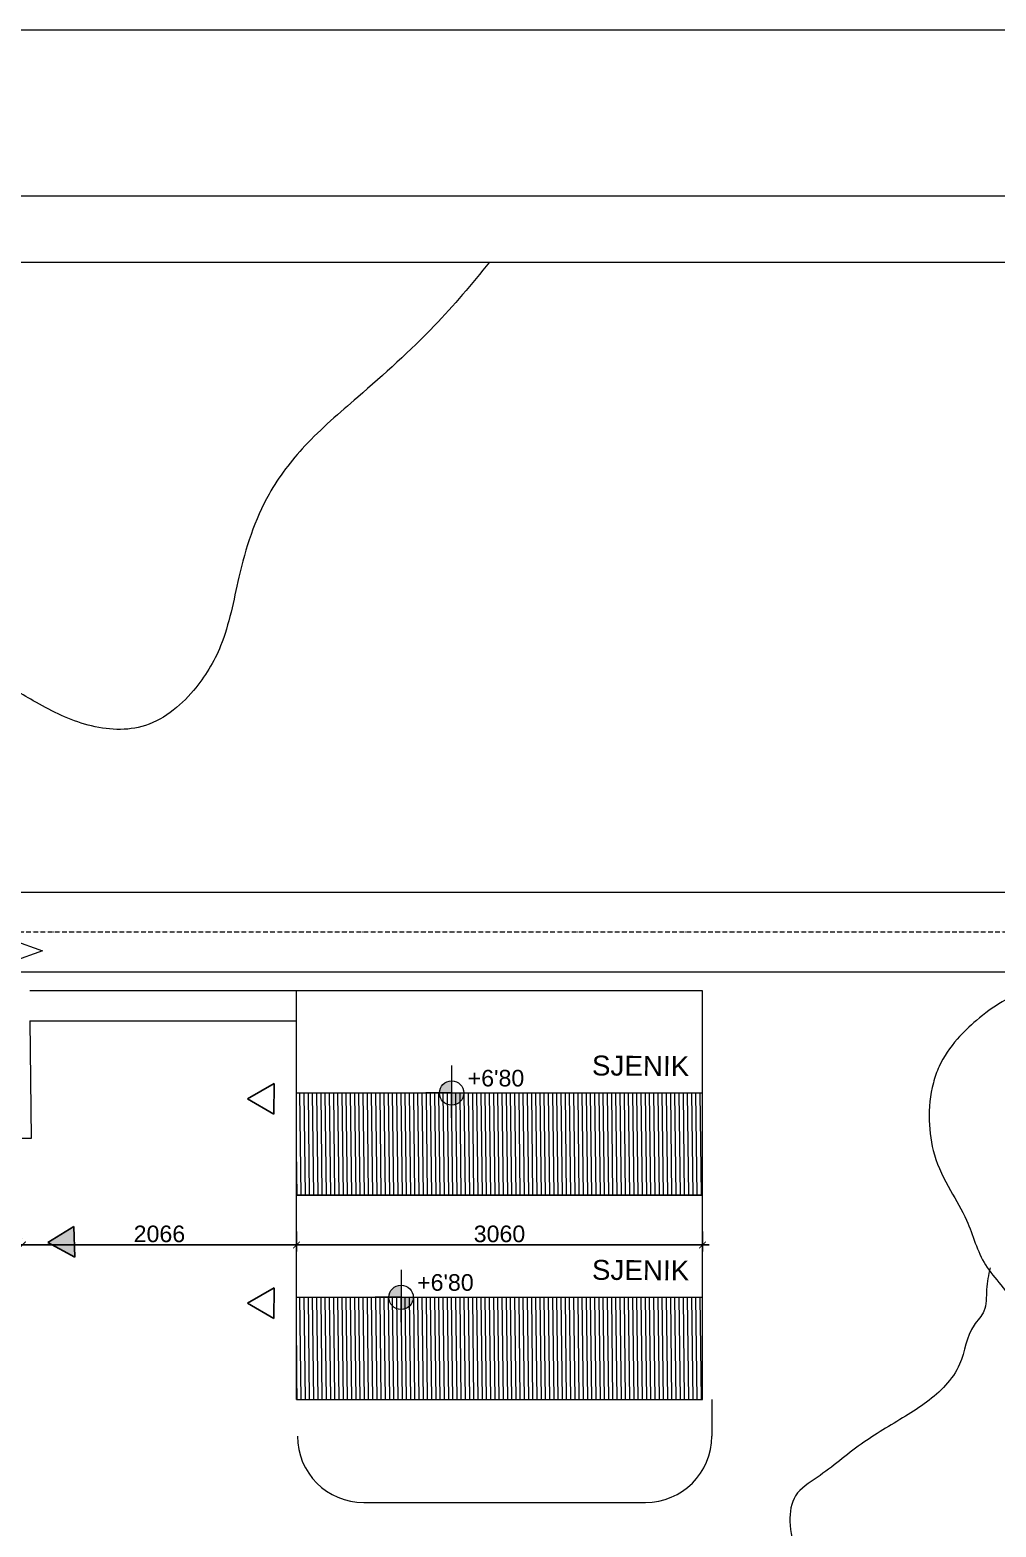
# Model space of a CAD drawing. Header units: millimetres. Extents: x 73 to 57768, y -40361 to 10065.
# Drawn here: x 28090 to 35372, y -24145 to -12861 of the extents above; entities that cross this region are included whole.
import ezdxf

# ---------------------------------------------------------------- set-up
doc = ezdxf.new("R2010")
doc.units = ezdxf.units.MM
doc.linetypes.add('ACAD_ISO10W100', pattern=[18, 12, -3, 0, -3])
for name, color, linetype, lineweight in [('debela', 20, 'Continuous', 25), ('izohipse', 33, 'Continuous', 0), ('kote', 124, 'Continuous', 5), ('kote i srafura', 9, 'Continuous', 5), ('objekti_pogled', 4, 'Continuous', 20), ('okvir', 120, 'Continuous', 13), ('shrafura', 2, 'Continuous', 5), ('SITUACIJA', 7, 'Continuous', 15), ('ulica', 71, 'Continuous', 13)]:
    doc.layers.add(name, color=color, linetype=linetype, lineweight=lineweight)
doc.layers.add('OKVIR 700X500', color=2, linetype='Continuous', lineweight=5, plot=False)
doc.layers.add('pogled', color=7, linetype='Continuous', lineweight=5, true_color=0x8db1c3)
doc.styles.add('M1_500', font='ARIAL.TTF', dxfattribs={"height": 125})
doc.dimstyles.new('M1_500', dxfattribs={"dimtxt": 15, "dimasz": 50, "dimexe": 50, "dimexo": 50, "dimgap": 20, "dimtad": 1, "dimdec": 0, "dimtxsty": 'M1_500', "dimblk": 'ARCHTICK', "dimcen": 2.5, "dimdle": 50, "dimadec": 0, "dimazin": 0, "dimtfac": 1, "dimtdec": 0, "dimtmove": 0, "dimatfit": 3, "dimfxl": 1, "dimarcsym": 0})

# ---------------------------------------------------------------- blocks, each defined once
blk = doc.blocks.new('HOR.KOTA')
h = blk.add_hatch(color=256)
h.paths.add_polyline_path([(-92, 0), (0, 0), (0, 92, 0.4142136)])
h.paths.add_polyline_path([(92, 0), (0, 0), (0, -92, 0.4142136)])
blk.add_lwpolyline([(0, 207.8), (0, -187.8), (0, 0), (-194.8, 0), (521.6, 0)])
blk.add_circle((0, 0), 92)
blk = doc.blocks.new('_ArchTick')
at = {"layer": 'kote', "color": 0, "const_width": 0.15}
blk.add_lwpolyline([(-0.5, -0.5), (0.5, 0.5)], dxfattribs=at)
blk = doc.blocks.new('*D301')
at = {"layer": 'Defpoints', "color": 0}
for p in [(30099, -21867), (33159, -21867), (30099, -22019)]:
    blk.add_point(p, dxfattribs=at)
at = {"layer": 'kote i srafura', "color": 0, "lineweight": -2}
for p, q in [((30099, -21917), (30099, -22069)), ((33159, -21917), (33159, -22069)), ((33209, -22019), (30049, -22019))]:
    blk.add_line(p, q, dxfattribs=at)
at = {"layer": 'kote i srafura', "color": 0, "lineweight": -2, "xscale": 50, "yscale": 50, "zscale": 50, "rotation": 180}
blk.add_blockref('_ArchTick', (30099, -22019), dxfattribs=at)
at = {"layer": 'kote i srafura', "color": 0, "lineweight": -2, "xscale": 50, "yscale": 50, "zscale": 50}
blk.add_blockref('_ArchTick', (33159, -22019), dxfattribs=at)
at = {"layer": 'kote i srafura', "color": 0, "insert": (31629, -21936), "char_height": 125, "attachment_point": 5, "style": 'M1_500'}
blk.add_mtext('3060', dxfattribs=at)
blk = doc.blocks.new('*D302')
at = {"layer": 'Defpoints', "color": 0}
for p in [(30099, -21867), (28033, -22019), (28033, -22019)]:
    blk.add_point(p, dxfattribs=at)
at = {"layer": 'kote i srafura', "color": 0, "lineweight": -2}
for p, q in [((28033, -21969), (28033, -21969)), ((30099, -21917), (30099, -22069)), ((30149, -22019), (27983, -22019))]:
    blk.add_line(p, q, dxfattribs=at)
at = {"layer": 'kote i srafura', "color": 0, "lineweight": -2, "xscale": 50, "yscale": 50, "zscale": 50, "rotation": 180}
blk.add_blockref('_ArchTick', (28033, -22019), dxfattribs=at)
at = {"layer": 'kote i srafura', "color": 0, "lineweight": -2, "xscale": 50, "yscale": 50, "zscale": 50}
blk.add_blockref('_ArchTick', (30099, -22019), dxfattribs=at)
at = {"layer": 'kote i srafura', "color": 0, "insert": (29066, -21936), "char_height": 125, "attachment_point": 5, "style": 'M1_500'}
blk.add_mtext('2066', dxfattribs=at)

msp = doc.modelspace()

# ---------------------------------------------------------------- hatches: boundary and pattern name
at = {"layer": 'ulica'}
msp.add_hatch(color=256, dxfattribs=at).paths.add_polyline_path([(28421.26, -21880.338), (28225.26, -22000.416), (28427.251, -22110.118)])

# ---------------------------------------------------------------- linework, layer by layer
at = {"layer": 'debela', "ltscale": 50}
for p, q in [((29730.714, -20916.233), (29930.709, -20802.935)), ((29930.709, -20802.935), (29928.83, -21032.785)), ((29928.83, -21032.785), (29730.714, -20916.233)), ((28225.26, -22000.416), (28421.26, -21880.338)), ((28421.26, -21880.338), (28427.251, -22110.118)), ((28427.251, -22110.118), (28225.26, -22000.416)), ((29730.714, -22456.233), (29930.709, -22342.935)), ((29930.709, -22342.935), (29928.83, -22572.785)), ((29928.83, -22572.785), (29730.714, -22456.233))]:
    msp.add_line(p, q, dxfattribs=at)
at = {"layer": 'izohipse'}
for points, knots in [([(31552.658, -14611.212), (31420.83, -14776.479), (31114.816, -15139.123), (30624.928, -15577.055), (30170.84, -15961.941), (29828.9, -16406.995), (29662.362, -16940.49), (29570.984, -17469.488), (29328.02, -17874.589), (28964.259, -18166.938), (28491.41, -18117.618), (28135.731, -17936.146), (27864.038, -17762.724), (27597.524, -17733.822), (27382.303, -17839.33), (27249.186, -18043.595), (27228.778, -18269.817), (27364.939, -18409.745), (27486.826, -18602.639), (27473.731, -18918.232), (27438.892, -19242.657), (27503.343, -19600.503), (27438.959, -19974.576), (27418.35, -20370.876), (27166.162, -20566.292), (27192.512, -20752.482), (27015.404, -21021.515), (26895.607, -21494.791), (26650.554, -22047.512), (26591.382, -22702.315), (26472.545, -23244.884), (26316.317, -23813.098), (26020.049, -24274.004), (25454.65, -24705.004), (24750.688, -24745.829), (24204.551, -24839.863), (23667.654, -24825.325), (23063.979, -24661.936), (22497.122, -24184.898), (22063.432, -23818.746), (21708.558, -23483.893), (21618.028, -23071.401), (21482.217, -22717.178), (21280.393, -22427.975), (20949.482, -22291.497), (20523.398, -22316.36), (20222.206, -22639.348), (19982.945, -23036.895), (19641.817, -23453.887), (19121.028, -23810.068), (18536.361, -23906.042), (18036.829, -23959.869), (17576.435, -24284.347), (16718.101, -24662.777), (15646.125, -25317.041), (14555.656, -26080.59), (13735.113, -26727.858), (12928.674, -27239.254), (12117.658, -27817.375), (11367.021, -28349.879), (10773.139, -28841.699), (10339.452, -29116.535), (10025.115, -29401.674), (9851.675, -29691.285), (9886.827, -29934.985), (10043.242, -30061.93), (10191.481, -30185.534), (10374.003, -30294.494), (10678.05, -30273.874), (11155.611, -30422.673), (12000.061, -30438.839), (13118.723, -30470.669), (14283.346, -30938.127), (15504.821, -31189.476), (16723.064, -31335.263), (17772.226, -31295.286), (18560.239, -31297.302), (18999.755, -30973.406), (19157.86, -30650.474), (19140.673, -30272.846), (19512.528, -29973.233), (19570.418, -29356.6), (19990.032, -28764.146), (20599.055, -28424.928), (21180.026, -28534.5), (21599.127, -28734.457), (21971.696, -29140.61), (22495.106, -29561.431), (22920.548, -30192.749), (23197.676, -30825.804), (23298.836, -31414.579), (22961.837, -31797.743), (22682.787, -32211.951), (21995.155, -32467.046), (21600.046, -33215.664), (20787.457, -33458.934), (20348.834, -33917.282), (19934.131, -34182.154), (19674.357, -34418.8), (19653.762, -34612.126), (19648.192, -34664.41)], [1902.185586092, 1902.185586092, 1902.185586092, 1902.185586092, 2535.478865733, 3326.136759988, 3868.378857404, 4320.046193245, 4987.213417012, 5522.338760794, 5914.839012841, 6391.108266733, 6822.645896536, 7246.975686639, 7595.578255472, 7771.269860183, 8028.737500146, 8264.352474542, 8488.275556595, 8635.433224557, 8830.246792861, 9158.693728974, 9541.917275824, 9817.331414245, 10232.129441314, 10685.917417388, 10943.236498762, 11070.866688419, 11207.194921168, 11878.622547052, 12536.457491559, 13000.218324331, 13837.615038629, 14204.756272194, 14759.69261974, 15455.388081298, 16240.754516593, 16819.966193679, 17120.468012225, 17847.473125978, 18640.873615775, 19307.147296566, 19569.304391797, 20077.443339248, 20522.090091597, 20712.155059774, 21116.932051515, 21535.085295779, 21903.578967741, 22377.25955994, 22942.344581687, 23504.511189304, 24223.00461876, 24702.535186227, 24974.16213211, 25889.648136055, 27517.119531309, 28727.870442855, 29884.298544745, 30648.632328923, 31590.562433206, 32872.136722674, 33408.390676304, 33901.583096425, 34408.152948383, 34677.772732245, 34872.925356042, 35085.304737853, 35256.083852745, 35461.372366219, 35698.283448353, 36143.042801049, 36948.540227965, 38218.385806489, 39469.445355973, 40670.655840172, 41960.044865174, 43121.041673659, 43866.651355711, 44217.808700648, 44708.642631215, 44873.706646569, 45316.100418817, 45971.009675968, 46651.384742852, 47436.497189203, 47887.841193164, 48373.983650545, 48804.701078197, 49525.480331203, 50386.709217475, 51034.588549244, 51648.278692789, 51988.466148707, 52511.777095073, 53125.296673135, 54078.906157603, 54851.731508578, 55548.422638166, 55937.588402504, 56356.560352211, 56511.871472351, 56511.871472351, 56511.871472351, 56511.871472351]), ([(37974.556, -17611.212), (37980.787, -17641.907), (38021.072, -17858.71), (38048.589, -18225.672), (37652.99, -18501.238), (37376.861, -18856.902), (36968.268, -18948.245), (36575.547, -19049.562), (36214.802, -19108.823), (35883.412, -19284.913), (35803.247, -19488.28), (35800.073, -19630.197), (35898.423, -19720.957), (35961.275, -19843.401), (35864.042, -19981.499), (35668.06, -20065.785), (35434.086, -20164.607), (35230.546, -20314.754), (35064.144, -20472.843), (34951.778, -20634.411), (34878.901, -20844.96), (34857.315, -21072.991), (34896.005, -21354.843), (35018.396, -21599.226), (35179.043, -21858.693), (35243.001, -22130.675), (35473.997, -22385.43), (35646.588, -22696.319), (35944.738, -23085.732), (36155.738, -23493.313), (36353.756, -23744.541), (36429.137, -23840.178)], [6579.682222398, 6579.682222398, 6579.682222398, 6579.682222398, 6670.459200634, 7212.125572448, 7547.357528966, 8037.597527085, 8532.56992731, 8744.486769813, 9258.409113046, 9650.818188472, 9763.059205032, 9908.477901721, 10037.215376977, 10155.850754129, 10278.698548349, 10483.647572598, 10797.260690788, 11036.375886183, 11237.556635634, 11485.193882599, 11616.6510926, 11902.530133863, 12163.627648255, 12459.309916332, 12713.372648579, 13079.636320032, 13268.638130257, 13732.39284928, 14143.405334461, 14736.862115316, 15101.640414719, 15101.640414719, 15101.640414719, 15101.640414719])]:
    msp.add_open_spline(points, degree=3, knots=knots, dxfattribs=at)
for points in [[(35326.682, -22191.585), (35300.297, -22354.251), (35280.468, -22517.449), (35205.876, -22623.47), (35096.219, -22917.821), (34990.787, -23076.699), (34688.147, -23309.262), (34354.057, -23520.418), (34023.599, -23770.502), (33860.586, -23908.908), (33818.432, -24103.257), (33879.592, -24325.758), (34085.157, -24476.572), (34288.598, -24572.17), (34568.941, -24614.672), (34933.988, -24670.633), (35233.469, -24721.278), (35364.973, -24890.151), (35277.985, -25067.681), (35018.561, -25092.797), (34658.822, -24971.345), (34330.805, -24865.648), (34059.674, -24790.932), (33906.403, -24890.575), (33791.596, -25085.626), (33853.648, -25296.888), (33919.426, -25625.238), (33928.422, -25857.698), (33971.304, -26095.064), (34088.245, -26625.576), (34140.571, -27002.275), (34125.018, -27194.14), (34060.138, -27313.033), (33926.657, -27426.365), (33743.85, -27466.725), (33627.033, -27374.488), (33482.775, -27280.025), (33359.293, -27270.015), (33219.479, -27120.735), (32766.654, -26573.623), (32303.356, -26120.664), (31776.042, -25981.355), (31431.924, -25967.255), (31164.573, -26028.351), (30301.128, -26069.405), (29917.349, -26203.831), (29529.127, -26393.076), (29278.107, -26593.444), (29129.795, -26719.368), (28600.647, -26773.037), (28099.781, -26968.107), (27675.62, -27430.333), (27429.433, -27741.45), (27326.542, -27972.012), (27017.308, -28209.044), (26766.289, -28409.411), (26329.851, -28511.98), (25870.734, -28516.256), (24871.375, -28407.655), (24393.776, -28506.887), (24110.872, -28759.848), (24099.763, -28896.895), (24182.862, -29234.704), (24386.358, -29615.526), (24576.998, -29989.643), (24632.657, -30325.228), (24731.699, -30636.74), (24868.958, -31158.271), (24853.119, -31864.511), (24751.967, -32601.227), (24630.658, -33243.847), (24451.239, -33753.502), (24241.769, -34122.774), (23867.656, -34478.699), (23401.02, -34748.132), (23099.563, -34889.231)], [(36508.756, -22761.596), (36758.817, -23068.053), (37199.673, -23685.352), (37584.51, -24312.214), (37795.456, -24808.247), (37898.42, -25228.669), (37898.145, -25513.726), (37786.29, -25766.932), (37513.494, -25893.06), (37185.642, -26130.827), (37022.911, -26448.327), (36963.806, -26753.703), (36990.209, -27132.148), (37085.258, -27367.917), (37264.613, -27690.341), (37550.674, -28115.642), (37831.185, -28457.67), (37985.354, -28814.574), (38068.144, -29060.752), (38055.287, -29219.354), (37978.054, -29327.125), (37775.144, -29436.112), (37609.933, -29502.541), (37403.947, -29508.65), (37133.391, -29603.36), (36788.871, -29769.287), (36655.251, -30009.325), (36581.095, -30219.974), (36534.534, -30512.682), (36475.393, -30678.936), (36357.886, -31129.259), (36143.36, -31522.383), (35938.016, -31802.22), (35803.157, -31916.723), (35590.815, -31992.123), (35501.436, -32076.485), (35443.818, -32108.457), (35334.483, -32099.594), (35089.696, -31951.501), (34971.25, -31941.9), (34939.49, -31994.289), (34950.335, -32086.775), (34996.666, -32420.316), (34927.68, -33539.665), (34955.804, -34165.696), (35072.862, -34671.337), (35270.243, -35160.937), (35552.094, -35863.946)], [(36429.137, -23840.178), (36650.193, -24115.653), (37006.772, -24503.421), (37231.39, -24923.555), (37355.113, -25353.189), (37337.773, -25567.101), (37219.337, -25787.172), (36990.154, -25955.202), (36745.941, -26308.623), (36607.449, -26598.841), (36566.464, -26929.26), (36637.503, -27293.882), (36968.245, -27823.1), (37168.51, -28202.049), (37266.542, -28410.959), (37249.201, -28624.871), (37135.39, -28787.899), (36729.101, -29013.345), (36189.291, -29113.131), (35742.483, -29306.584), (35498.71, -29650.105), (35533.102, -30112.237), (35615.701, -30334.25), (35597.205, -30562.423), (35419.349, -30806.386), (34823.01, -31221.204), (34395.914, -31703.345), (34176.787, -32101.862), (33973.628, -32463.257), (33737.913, -32889.138), (33663.118, -33457.255), (33759.243, -33866.973), (33876.736, -34554.445), (34040.026, -35199.28), (34105.47, -35638.204), (34190.328, -35989.481)]]:
    msp.add_spline(points, degree=3, dxfattribs=at)
at = {"layer": 'kote i srafura'}
msp.add_line((30098.938, -20103.396), (28090.148, -20103.396), dxfattribs=at)
at = {"layer": 'objekti_pogled'}
for points in [[(30098.938, -21643.396), (30098.938, -20103.396)], [(33158.938, -21643.396), (33158.938, -20103.396), (30098.938, -20103.396)], [(30098.938, -20873.396), (33039.153, -20873.396), (33158.938, -20873.396)], [(30098.938, -23183.396), (30098.938, -21643.396)], [(33158.938, -23183.396), (33158.938, -21643.396), (30098.938, -21643.396)], [(30098.938, -21643.396), (33158.938, -21643.396)], [(30098.938, -22413.396), (33039.153, -22413.396), (33158.938, -22413.396)], [(30098.938, -23183.396), (33158.938, -23183.396)]]:
    msp.add_lwpolyline(points, dxfattribs=at)
at = {"layer": 'okvir'}
msp.add_line((20073.083, -12861.212), (41073.083, -12861.212), dxfattribs=at)
msp.add_lwpolyline([(4847.054, -14111.212), (39847.054, -14111.212), (39847.054, -39111.212), (4847.054, -39111.212), (4847.054, -14111.212)], dxfattribs=at)
at = {"layer": 'OKVIR 700X500'}
msp.add_lwpolyline([(4847.054, -14111.212), (39847.054, -14111.212), (39847.054, -39111.212), (4847.054, -39111.212), (4847.054, -14111.212)], dxfattribs=at)
msp.add_lwpolyline([(4847.054, -14111.212), (39847.054, -14111.212), (39847.054, -39111.212), (4847.054, -39111.212), (4847.054, -14111.212)], dxfattribs=at)
at = {"layer": 'pogled'}
msp.add_lwpolyline([(5347.054, -14611.212), (39347.054, -14611.212), (39347.054, -38611.212), (5347.054, -38611.212)], close=True, dxfattribs=at)
msp.add_lwpolyline([(27961.318, -19722.676), (28183.994, -19802.676), (27961.318, -19882.676)], dxfattribs=at)
at = {"layer": 'shrafura'}
for p, q in [((30134.876, -21643.396), (30125.276, -20873.396)), ((30166.629, -21643.396), (30157.029, -20873.396)), ((30198.381, -21643.396), (30188.781, -20873.396)), ((30230.134, -21643.396), (30220.534, -20873.396)), ((30261.886, -21643.396), (30252.286, -20873.396)), ((30293.639, -21643.396), (30284.039, -20873.396)), ((30325.391, -21643.396), (30315.791, -20873.396)), ((30357.143, -21643.396), (30347.544, -20873.396)), ((30388.896, -21643.396), (30379.296, -20873.396)), ((30420.648, -21643.396), (30411.049, -20873.396)), ((30452.401, -21643.396), (30442.801, -20873.396)), ((30484.153, -21643.396), (30474.554, -20873.396)), ((30515.906, -21643.396), (30506.306, -20873.396)), ((30547.658, -21643.396), (30538.058, -20873.396)), ((30579.411, -21643.396), (30569.811, -20873.396)), ((30611.163, -21643.396), (30601.563, -20873.396)), ((30642.916, -21643.396), (30633.316, -20873.396)), ((30674.668, -21643.396), (30665.068, -20873.396)), ((30706.421, -21643.396), (30696.821, -20873.396)), ((30738.173, -21643.396), (30728.573, -20873.396)), ((30769.926, -21643.396), (30760.326, -20873.396)), ((30801.678, -21643.396), (30792.078, -20873.396)), ((30833.43, -21643.396), (30823.831, -20873.396)), ((30865.183, -21643.396), (30855.583, -20873.396)), ((30896.935, -21643.396), (30887.336, -20873.396)), ((30928.688, -21643.396), (30919.088, -20873.396)), ((30960.44, -21643.396), (30950.841, -20873.396)), ((30992.193, -21643.396), (30982.593, -20873.396)), ((31023.945, -21643.396), (31014.345, -20873.396)), ((31055.698, -21643.396), (31046.098, -20873.396)), ((31087.45, -21643.396), (31077.85, -20873.396)), ((31119.203, -21643.396), (31109.603, -20873.396)), ((31150.955, -21643.396), (31141.355, -20873.396)), ((31182.708, -21643.396), (31173.108, -20873.396)), ((31214.46, -21643.396), (31204.86, -20873.396)), ((31246.213, -21643.396), (31236.613, -20873.396)), ((31277.965, -21643.396), (31268.365, -20873.396)), ((31309.717, -21643.396), (31300.118, -20873.396)), ((31341.47, -21643.396), (31331.87, -20873.396)), ((31373.222, -21643.396), (31363.623, -20873.396)), ((31404.975, -21643.396), (31395.375, -20873.396)), ((31436.727, -21643.396), (31427.128, -20873.396)), ((31468.48, -21643.396), (31458.88, -20873.396)), ((31500.232, -21643.396), (31490.633, -20873.396)), ((31531.985, -21643.396), (31522.385, -20873.396)), ((31563.737, -21643.396), (31554.137, -20873.396)), ((31595.49, -21643.396), (31585.89, -20873.396)), ((31627.242, -21643.396), (31617.642, -20873.396)), ((31658.995, -21643.396), (31649.395, -20873.396)), ((31690.747, -21643.396), (31681.147, -20873.396)), ((31722.5, -21643.396), (31712.9, -20873.396)), ((31754.252, -21643.396), (31744.652, -20873.396)), ((31786.004, -21643.396), (31776.405, -20873.396)), ((31817.757, -21643.396), (31808.157, -20873.396)), ((31849.509, -21643.396), (31839.91, -20873.396)), ((31881.262, -21643.396), (31871.662, -20873.396)), ((31913.014, -21643.396), (31903.415, -20873.396)), ((31944.767, -21643.396), (31935.167, -20873.396)), ((31976.519, -21643.396), (31966.92, -20873.396)), ((32008.272, -21643.396), (31998.672, -20873.396)), ((32040.024, -21643.396), (32030.424, -20873.396)), ((32071.777, -21643.396), (32062.177, -20873.396)), ((32103.529, -21643.396), (32093.929, -20873.396)), ((32135.282, -21643.396), (32125.682, -20873.396)), ((32167.034, -21643.396), (32157.434, -20873.396)), ((32198.787, -21643.396), (32189.187, -20873.396)), ((32230.539, -21643.396), (32220.939, -20873.396)), ((32262.291, -21643.396), (32252.692, -20873.396)), ((32294.044, -21643.396), (32284.444, -20873.396)), ((32325.796, -21643.396), (32316.197, -20873.396)), ((32357.549, -21643.396), (32347.949, -20873.396)), ((32389.301, -21643.396), (32379.702, -20873.396)), ((32421.054, -21643.396), (32411.454, -20873.396)), ((32452.806, -21643.396), (32443.207, -20873.396)), ((32484.559, -21643.396), (32474.959, -20873.396)), ((32516.311, -21643.396), (32506.711, -20873.396)), ((32548.064, -21643.396), (32538.464, -20873.396)), ((32579.816, -21643.396), (32570.216, -20873.396)), ((32611.569, -21643.396), (32601.969, -20873.396)), ((32643.321, -21643.396), (32633.721, -20873.396)), ((32675.074, -21643.396), (32665.474, -20873.396)), ((32706.826, -21643.396), (32697.226, -20873.396)), ((32738.579, -21643.396), (32728.979, -20873.396)), ((32770.331, -21643.396), (32760.731, -20873.396)), ((32802.083, -21643.396), (32792.484, -20873.396)), ((32833.836, -21643.396), (32824.236, -20873.396)), ((32865.588, -21643.396), (32855.989, -20873.396)), ((32897.341, -21643.396), (32887.741, -20873.396)), ((32929.093, -21643.396), (32919.494, -20873.396)), ((32960.846, -21643.396), (32951.246, -20873.396)), ((32992.598, -21643.396), (32982.998, -20873.396)), ((33024.351, -21643.396), (33014.751, -20873.396)), ((33056.103, -21643.396), (33046.503, -20873.396)), ((33087.856, -21643.396), (33078.256, -20873.396)), ((33119.608, -21643.396), (33110.008, -20873.396)), ((33151.361, -21643.396), (33141.761, -20873.396)), ((30103.124, -21643.396), (30098.938, -21307.642)), ((30134.876, -23183.396), (30125.276, -22413.396)), ((30166.629, -23183.396), (30157.029, -22413.396)), ((30198.381, -23183.396), (30188.781, -22413.396)), ((30230.134, -23183.396), (30220.534, -22413.396)), ((30261.886, -23183.396), (30252.286, -22413.396)), ((30293.639, -23183.396), (30284.039, -22413.396)), ((30325.391, -23183.396), (30315.791, -22413.396)), ((30357.143, -23183.396), (30347.544, -22413.396)), ((30388.896, -23183.396), (30379.296, -22413.396)), ((30420.648, -23183.396), (30411.049, -22413.396)), ((30452.401, -23183.396), (30442.801, -22413.396)), ((30484.153, -23183.396), (30474.554, -22413.396)), ((30515.906, -23183.396), (30506.306, -22413.396)), ((30547.658, -23183.396), (30538.058, -22413.396)), ((30579.411, -23183.396), (30569.811, -22413.396)), ((30611.163, -23183.396), (30601.563, -22413.396)), ((30642.916, -23183.396), (30633.316, -22413.396)), ((30674.668, -23183.396), (30665.068, -22413.396)), ((30706.421, -23183.396), (30696.821, -22413.396)), ((30738.173, -23183.396), (30728.573, -22413.396)), ((30769.926, -23183.396), (30760.326, -22413.396)), ((30801.678, -23183.396), (30792.078, -22413.396)), ((30833.43, -23183.396), (30823.831, -22413.396)), ((30865.183, -23183.396), (30855.583, -22413.396)), ((30896.935, -23183.396), (30887.336, -22413.396)), ((30928.688, -23183.396), (30919.088, -22413.396)), ((30960.44, -23183.396), (30950.841, -22413.396)), ((30992.193, -23183.396), (30982.593, -22413.396)), ((31023.945, -23183.396), (31014.345, -22413.396)), ((31055.698, -23183.396), (31046.098, -22413.396)), ((31087.45, -23183.396), (31077.85, -22413.396)), ((31119.203, -23183.396), (31109.603, -22413.396)), ((31150.955, -23183.396), (31141.355, -22413.396)), ((31182.708, -23183.396), (31173.108, -22413.396)), ((31214.46, -23183.396), (31204.86, -22413.396)), ((31246.213, -23183.396), (31236.613, -22413.396)), ((31277.965, -23183.396), (31268.365, -22413.396)), ((31309.717, -23183.396), (31300.118, -22413.396)), ((31341.47, -23183.396), (31331.87, -22413.396)), ((31373.222, -23183.396), (31363.623, -22413.396)), ((31404.975, -23183.396), (31395.375, -22413.396)), ((31436.727, -23183.396), (31427.128, -22413.396)), ((31468.48, -23183.396), (31458.88, -22413.396)), ((31500.232, -23183.396), (31490.633, -22413.396)), ((31531.985, -23183.396), (31522.385, -22413.396)), ((31563.737, -23183.396), (31554.137, -22413.396)), ((31595.49, -23183.396), (31585.89, -22413.396)), ((31627.242, -23183.396), (31617.642, -22413.396)), ((31658.995, -23183.396), (31649.395, -22413.396)), ((31690.747, -23183.396), (31681.147, -22413.396)), ((31722.5, -23183.396), (31712.9, -22413.396)), ((31754.252, -23183.396), (31744.652, -22413.396)), ((31786.004, -23183.396), (31776.405, -22413.396)), ((31817.757, -23183.396), (31808.157, -22413.396)), ((31849.509, -23183.396), (31839.91, -22413.396)), ((31881.262, -23183.396), (31871.662, -22413.396)), ((31913.014, -23183.396), (31903.415, -22413.396)), ((31944.767, -23183.396), (31935.167, -22413.396)), ((31976.519, -23183.396), (31966.92, -22413.396)), ((32008.272, -23183.396), (31998.672, -22413.396)), ((32040.024, -23183.396), (32030.424, -22413.396)), ((32071.777, -23183.396), (32062.177, -22413.396)), ((32103.529, -23183.396), (32093.929, -22413.396)), ((32135.282, -23183.396), (32125.682, -22413.396)), ((32167.034, -23183.396), (32157.434, -22413.396)), ((32198.787, -23183.396), (32189.187, -22413.396)), ((32230.539, -23183.396), (32220.939, -22413.396)), ((32262.291, -23183.396), (32252.692, -22413.396)), ((32294.044, -23183.396), (32284.444, -22413.396)), ((32325.796, -23183.396), (32316.197, -22413.396)), ((32357.549, -23183.396), (32347.949, -22413.396)), ((32389.301, -23183.396), (32379.702, -22413.396)), ((32421.054, -23183.396), (32411.454, -22413.396)), ((32452.806, -23183.396), (32443.207, -22413.396)), ((32484.559, -23183.396), (32474.959, -22413.396)), ((32516.311, -23183.396), (32506.711, -22413.396)), ((32548.064, -23183.396), (32538.464, -22413.396)), ((32579.816, -23183.396), (32570.216, -22413.396)), ((32611.569, -23183.396), (32601.969, -22413.396)), ((32643.321, -23183.396), (32633.721, -22413.396)), ((32675.074, -23183.396), (32665.474, -22413.396)), ((32706.826, -23183.396), (32697.226, -22413.396)), ((32738.579, -23183.396), (32728.979, -22413.396)), ((32770.331, -23183.396), (32760.731, -22413.396)), ((32802.083, -23183.396), (32792.484, -22413.396)), ((32833.836, -23183.396), (32824.236, -22413.396)), ((32865.588, -23183.396), (32855.989, -22413.396)), ((32897.341, -23183.396), (32887.741, -22413.396)), ((32929.093, -23183.396), (32919.494, -22413.396)), ((32960.846, -23183.396), (32951.246, -22413.396)), ((32992.598, -23183.396), (32982.998, -22413.396)), ((33024.351, -23183.396), (33014.751, -22413.396)), ((33056.103, -23183.396), (33046.503, -22413.396)), ((33087.856, -23183.396), (33078.256, -22413.396)), ((33119.608, -23183.396), (33110.008, -22413.396)), ((33151.361, -23183.396), (33141.761, -22413.396)), ((30103.124, -23183.396), (30098.938, -22847.642))]:
    msp.add_line(p, q, dxfattribs=at)
at = {"layer": 'SITUACIJA'}
msp.add_line((6097.054, -19359.296), (38597.054, -19359.296), dxfattribs=at)
at = {"layer": 'SITUACIJA', "linetype": 'ACAD_ISO10W100', "ltscale": 3}
msp.add_line((6097.054, -19659.296), (38597.054, -19659.296), dxfattribs=at)
at = {"layer": 'SITUACIJA'}
msp.add_lwpolyline([(20157.153, -21686.612), (20157.153, -20559.296, -0.414213562), (20757.153, -19959.296), (38597.054, -19959.296)], format="xyb", dxfattribs=at)
at = {"layer": 'ulica', "ltscale": 5}
for p, q in [((28090.148, -20328.733), (30098.934, -20328.733)), ((28090.148, -20328.733), (28099.208, -21217.016)), ((28099.208, -21217.016), (28032.727, -21217.016)), ((30098.938, -22776.847), (30098.938, -23038.499)), ((33229.075, -23183.396), (33229.075, -23460.006)), ((30606.081, -23960.006), (32729.075, -23960.006))]:
    msp.add_line(p, q, dxfattribs=at)
for centre, start, end in [((30606.081, -23460.006), 180, 270), ((32729.075, -23460.006), 270, 0)]:
    msp.add_arc(centre, 500, start, end, dxfattribs=at)

# ---------------------------------------------------------------- block references
at = {"layer": 'kote'}
for p in [(31268.365, -20873.396), (30887.336, -22413.396)]:
    msp.add_blockref('HOR.KOTA', p, dxfattribs=at)

# ---------------------------------------------------------------- texts
at = {"layer": 'kote', "char_height": 150, "width": 1706.85943, "attachment_point": 1, "rotation": 359.5751464}
for insert in [(32326.431, -20591.031), (32326.431, -22131.031)]:
    msp.add_mtext('{\\fArial|b0|i0|c238|p34;SJENIK}', dxfattribs=dict(at, insert=insert))
at = {"layer": 'kote', "char_height": 125, "width": 1396.4157, "attachment_point": 1, "style": 'M1_500'}
for insert in [(31389.2, -20699.003), (31008.17, -22239.003)]:
    msp.add_mtext("+6'80", dxfattribs=dict(at, insert=insert))

# ---------------------------------------------------------------- dimensions: what is measured, and where the dimension line sits
at = {"layer": 'kote i srafura'}
dim = msp.add_linear_dim(base=(28032.727, -22019.428), p1=(30098.938, -21866.818), p2=(28032.727, -22019.428), dimstyle='M1_500', override={"dimtmove": 1}, dxfattribs=at)
dim.commit()
dim.dimension.update_dxf_attribs({"geometry": '*D302', "text_midpoint": (29065.832, -21935.606)})
dim = msp.add_linear_dim(base=(30098.938, -22019.428), p1=(33158.938, -21866.818), p2=(30098.938, -21866.818), dimstyle='M1_500', dxfattribs=at)
dim.commit()
dim.dimension.update_dxf_attribs({"geometry": '*D301', "text_midpoint": (31628.938, -21935.563)})

doc.saveas('drawing.dxf')
